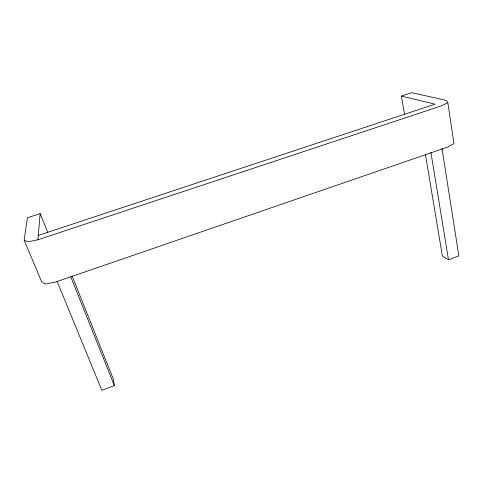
<?xml version="1.0" encoding="UTF-8"?>
<svg xmlns="http://www.w3.org/2000/svg" width="483" height="483" viewBox="0 0 483 483"><rect width="100%" height="100%" fill="white"/><g stroke="black" fill="none" stroke-linecap="round" stroke-linejoin="round"><path stroke-width="0.72" d="M24.15 240.105L27.905 241.844L37.922 239.779L40.155 213.613L27.41 217.755L24.15 240.105L41.659 281.794L45.535 284.004L55.346 282.126L448.007 146.953L453.966 143.566L447.838 102.601L446.395 100.422L411.788 92.682L401.355 96.075L404.645 114.851M447.838 102.601L441.691 105.765L37.922 239.779M72.136 276.034L113.372 379.252L114.344 385.609L101.828 390.318L57.091 281.257M425.42 154.421L442.374 255.966L448.484 259.812L458.85 255.905L441.987 148.408M38.29 235.426L435.05 104.171L401.355 96.075M40.155 213.613L47.666 232.22M70.687 276.608L114.344 385.609M430.878 152.23L448.484 259.812"/></g></svg>
